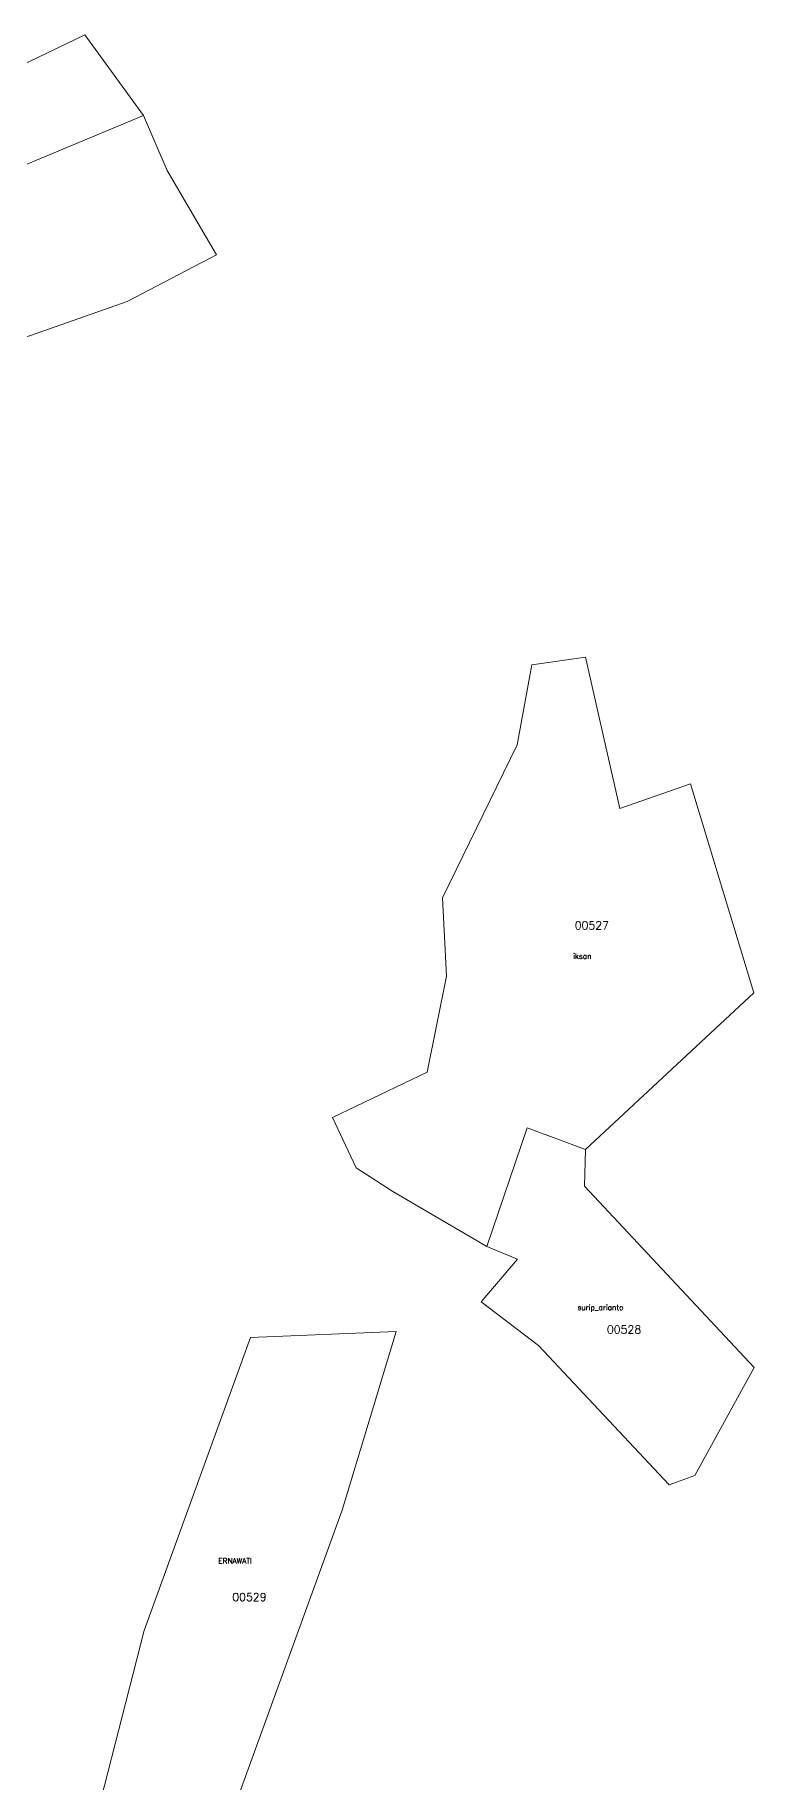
# Model space of a CAD drawing. Header units: inches. Extents: x 127149 to 132166, y 1065498 to 1071385.
# Drawn here: x 130118 to 130388, y 1069017 to 1069672 of the extents above; entities that cross this region are included whole.
import ezdxf
from ezdxf.enums import TextEntityAlignment as Align

# ---------------------------------------------------------------- set-up
doc = ezdxf.new("R2010")
doc.units = ezdxf.units.IN
doc.header["$MEASUREMENT"] = 0
doc.layers.add('020100', color=7, linetype='Continuous')
doc.layers.add('080201', color=7, linetype='Continuous')
doc.styles.add('romans', font='romans.shx')

msp = doc.modelspace()

# ---------------------------------------------------------------- linework, layer by layer
at = {"layer": '020100', "lineweight": 0}
for points in [[(129939.12, 1069550.39), (130158.83, 1069642.09), (130136.81, 1069672.34), (129956.62, 1069585.55), (129936.88, 1069606.54), (129905.5, 1069593.64), (129939.12, 1069550.39)], [(129939.12, 1069550.39), (129963.81, 1069518.63), (130009.57, 1069538.77), (130055.55, 1069558.42), (130105.49, 1069555.82), (130152.65, 1069572.43), (130186.14, 1069589.86), (130167.69, 1069621.56), (130158.83, 1069642.09), (129939.12, 1069550.39)], [(130324.46, 1069254.52), (130387.63, 1069313.2), (130363.8, 1069391.53), (130337.4, 1069382.26), (130324.42, 1069439.1), (130304.38, 1069436.21), (130298.83, 1069406.18), (130270.87, 1069348.87), (130272.37, 1069319.41), (130265.19, 1069283.51), (130229.65, 1069266.51), (130238.53, 1069247.62), (130252.25, 1069238.78), (130287.45, 1069218.07), (130302.66, 1069262.65), (130324.46, 1069254.52)], [(130324.46, 1069254.52), (130302.66, 1069262.65), (130287.45, 1069218.07), (130299.03, 1069213.35), (130285.44, 1069197.33), (130306.93, 1069180.98), (130355.78, 1069128.73), (130365.43, 1069132.22), (130387.65, 1069172.71), (130324.16, 1069240.77), (130324.46, 1069254.52)], [(130233.25, 1069119.27), (130253.57, 1069186.21), (130198.9, 1069183.98), (130159.07, 1069074.12), (130139.99, 1068999.35), (130185.85, 1068988.37), (130233.25, 1069119.27)]]:
    msp.add_lwpolyline(points, dxfattribs=at)

# ---------------------------------------------------------------- texts
at = {"lineweight": 0, "style": 'romans'}
for s, p in [('iksan', (130323.31, 1069325.95)), ('surip_arianto', (130330.1, 1069194.26)), ('ERNAWATI', (130193.16, 1069099.24))]:
    msp.add_text(s, height=2, dxfattribs=at).set_placement(p, align=Align.CENTER)
at = {"layer": '080201', "lineweight": 0, "style": 'romans'}
for s, p in [('00527', (130326.85, 1069336.98)), ('00528', (130338.92, 1069185.49)), ('00529', (130198.52, 1069085.18))]:
    msp.add_text(s, height=3, dxfattribs=at).set_placement(p, align=Align.CENTER)

doc.saveas('drawing.dxf')
